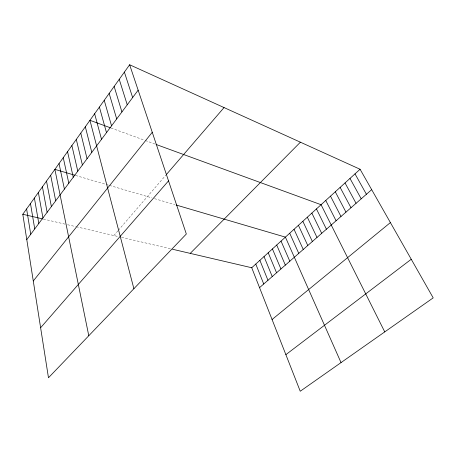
<?xml version="1.0" encoding="UTF-8"?>
<svg xmlns="http://www.w3.org/2000/svg" width="456" height="456" viewBox="0 0 456 456"><rect width="100%" height="100%" fill="white"/><g stroke="black" fill="none" stroke-linecap="round" stroke-linejoin="round"><path stroke-width="0.34" stroke-dasharray="2.28 1.71" d="M113.857 235.535L117.865 230.884M118.315 230.36L165.95 175.047M43.405 219.074L65.031 224.13M67.573 224.722L75.531 226.581M76.209 226.74L118.292 236.573M121.513 237.325L171.171 248.925M75.599 175.457L105.655 184.292M106.294 184.48L108.83 185.227M109.463 185.41L151.894 197.881M154.453 198.634L174.808 204.619M111.025 128.005L144.712 140.305M145.35 140.539L154.829 144.005"/><path stroke-width="0.68" d="M129.635 64.758L186.333 234.013L48.473 377.762L22.8 214.263L129.635 64.758L360.08 169.256L433.2 297.871L300.242 391.242L251.729 267.746L172.522 249.244M26.779 239.611L138.145 90.168M33.277 280.981L152.253 132.28M166.4 174.523L224.05 107.57M40.618 327.744L168.526 180.867M190.232 253.376L300.396 142.192M251.729 267.746L360.08 169.256M259.549 287.65L371.68 189.662M272.067 319.519L390.399 222.585M285.872 354.66L411.249 259.259M22.8 214.263L42.733 218.92M74.966 175.269L54.88 169.364L88.783 335.73M176.119 205.006L285.41 237.131L341.031 362.6M110.38 127.771L89.94 120.304L133.887 288.699M156.066 144.455L321.07 204.715L384.75 331.894M355.007 173.873L366.413 194.262M349.991 178.433L361.209 198.81M345.032 182.936L356.062 203.308M340.13 187.393L350.983 207.748M335.285 191.799L345.956 212.137M330.492 196.154L340.991 216.475M325.755 200.458L336.083 220.767M316.441 208.928L326.433 229.197M311.858 213.089L321.691 233.341M307.333 217.204L317.005 237.439M302.852 221.28L312.366 241.492M298.418 225.31L307.783 245.499M294.034 229.294L303.251 249.46M289.702 233.233L298.765 253.376M281.038 241.104L289.811 261.202M276.712 245.037L285.342 265.107M272.437 248.925L280.924 268.972M268.208 252.772L276.558 272.785M264.024 256.574L272.238 276.564M259.88 260.336L267.963 280.297M255.782 264.064L263.733 283.997M124.385 72.099L132.65 97.55M119.227 79.321L127.241 104.806M114.148 86.429L121.923 111.937M109.155 93.417L116.696 118.953M104.236 100.303L111.555 125.856M99.397 107.074L106.493 132.645M94.631 113.738L101.517 139.325M85.323 126.768L91.799 152.361M80.775 133.129L87.056 158.728M76.294 139.399L82.388 164.998M71.883 145.572L77.788 171.165M67.539 151.654L73.262 177.241M63.259 157.645L68.805 183.221M59.041 163.55L64.41 189.115M50.662 175.269L55.7 200.805M46.506 181.089L51.38 206.602M42.408 186.823L47.128 212.314M38.372 192.472L42.932 217.934M34.394 198.035L38.806 223.474M30.472 203.524L34.736 228.935M26.608 208.933L30.729 234.31"/></g></svg>
